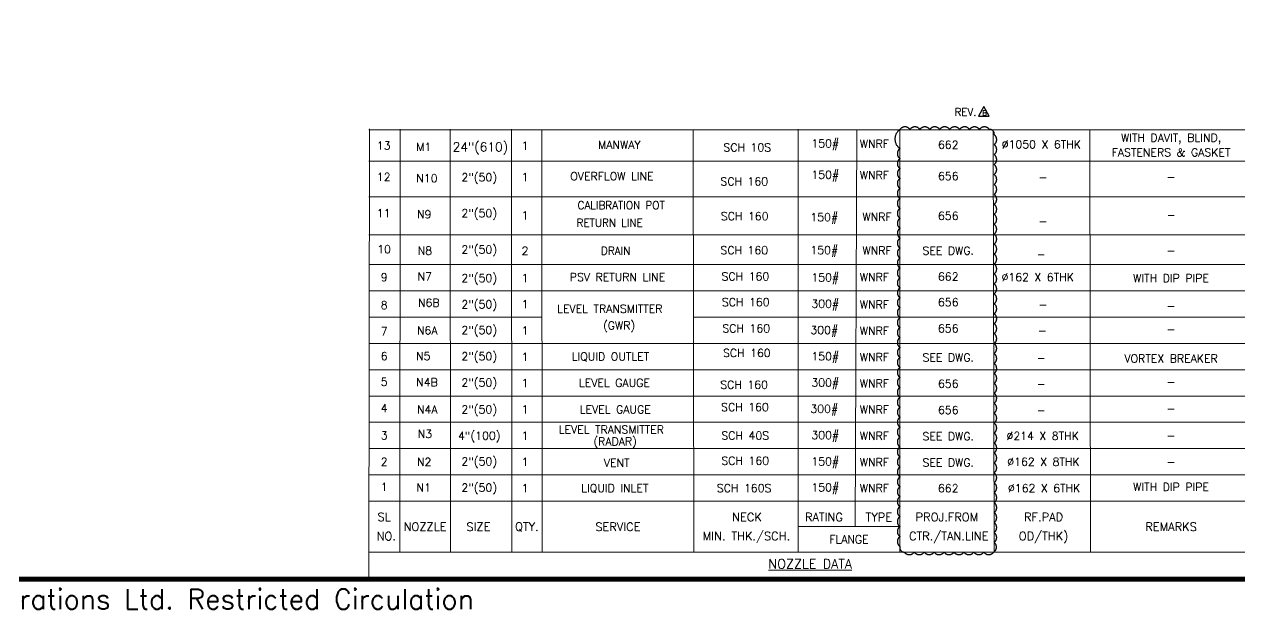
# Model space of a CAD drawing. Header units: inches. Extents: x -100737 to -99065, y -38026 to -37432.
# Drawn here: x -100297.6 to -100053, y -38018.6 to -37899.7 of the extents above; entities that cross this region are included whole.
import ezdxf
from ezdxf.enums import TextEntityAlignment as Align

# ---------------------------------------------------------------- set-up
doc = ezdxf.new("R2010")
doc.units = ezdxf.units.IN
doc.header["$LTSCALE"] = 200
doc.header["$MEASUREMENT"] = 0
doc.linetypes.add('DASHED', pattern=[0.75, 0.5, -0.25])
doc.linetypes.add('DASHED2', pattern=[0.375, 0.25, -0.125])
for name, color, linetype in [('BORDER1', 3, 'Continuous'), ('BORDER2', 7, 'Continuous'), ('DIM', 1, 'Continuous'), ('DIMENSION', 8, 'Continuous'), ('MIS', 7, 'Continuous'), ('text', 3, 'Continuous')]:
    doc.layers.add(name, color=color, linetype=linetype)
doc.layers.add('OBJECT', color=7, linetype='Continuous', lineweight=18)
doc.styles.add("ROMAN'S", font='romans.shx')
doc.styles.add('ROMANC', font='ROMANC', dxfattribs={"height": 5})
doc.styles.add('ROMAND', font='romand.shx', dxfattribs={"width": 0.8})
doc.styles.add('ROMANS', font='romans.shx', dxfattribs={"width": 0.85})
doc.styles.add('ROMANT', font='romant.shx')
doc.styles.add('RS', font='ROMANS.shx', dxfattribs={"width": 0.8})
doc.styles.get("Standard").update_dxf_attribs({"font": 'romans.shx'})

# ---------------------------------------------------------------- blocks, each defined once
blk = doc.blocks.new('*U110')
at = {"layer": 'BORDER1', "color": 154, "true_color": 0x1859a9, "const_width": 1}
blk.add_lwpolyline([(0, 564), (796, 564), (796, 0), (0, 0)], close=True, dxfattribs=at)
at = {"layer": 'BORDER2', "color": 154, "true_color": 0x1859a9, "style": 'ROMANS'}
blk.add_text('2017 ADNOC Onshore . All rights reserved. Abu Dhabi Company for Onshore Petroleum Operations Ltd. Restricted Circulation', height=4, dxfattribs=at).set_placement((328, -2), align=Align.TOP_CENTER)
at = {"layer": 'BORDER2', "flags": 8}
for tag, height, style, p in [('REV-B', 2.7, 'ROMANS', (662.76, 125.68)), ('REV-A', 2.7, 'ROMANS', (662.76, 118.68)), ('RE-B', 7, 'ROMANT', (745.34, 6.15))]:
    blk.add_attdef(tag, text='', height=height, dxfattribs=dict(at, style=style)).set_placement(p, align=Align.CENTER)
at = {"layer": 'BORDER2', "style": 'ROMANS', "width": 4.59626}
for tag, p, p2 in [('DATE-B', (668.47, 125.68), (681.47, 125.68)), ('DATE-A', (668.47, 118.68), (681.47, 118.68))]:
    blk.add_attdef(tag, text='', height=2.7, dxfattribs=at).set_placement(p, p2, align=Align.FIT)
at = {"layer": 'BORDER2'}
for tag, height, style, p in [('DRN-B', 2.7, 'ROMANS', (689.55, 125.68)), ('CHD-B', 2.7, 'ROMANS', (701.61, 125.68)), ('APD-B', 2.7, 'ROMANS', (713.32, 125.68)), ('DRN-A', 2.7, 'ROMANS', (689.55, 118.68)), ('CHD-A', 2.7, 'ROMANS', (701.61, 118.68)), ('APD-A', 2.7, 'ROMANS', (713.32, 118.68)), ('CONS_CONT_VEND', 3.5, 'ROMANC', (726, 61.94))]:
    blk.add_attdef(tag, text='', height=height, dxfattribs=dict(at, style=style)).set_placement(p, align=Align.CENTER)
at = {"layer": 'BORDER2', "style": 'ROMANS', "width": 0.8}
for tag, p, height in [('1:X', (670.77, 103.49), 3), ('LOC', (709.61, 103.49), 3), ('PROJ_NO', (774.84, 103.49), 3), ('CONS_DRG_NO', (681.74, 53.26), 2.5)]:
    blk.add_attdef(tag, p, '', height=height, dxfattribs=at)
at = {"layer": 'BORDER2', "lineweight": 30, "width": 0.8, "flags": 104}
for tag, p in [('COMMENTS-B', (720.22, 127.5)), ('COMMENTS-A', (720.22, 120.5))]:
    blk.add_attdef(tag, text='', height=2.2, dxfattribs=at).set_placement(p, align=Align.MIDDLE_LEFT)
at = {"layer": 'BORDER2', "style": 'ROMANS', "width": 0.8}
for tag, p in [('PROJECT_TITLE_1', (726, 45.91)), ('PROJECT_TITLE_2', (726, 40.58))]:
    blk.add_attdef(tag, text='', height=3.5, dxfattribs=at).set_placement(p, align=Align.MIDDLE)
at = {"layer": 'BORDER2', "style": 'ROMANT', "width": 0.8}
for tag, p in [('DRG_TITLE_1', (726, 29.73)), ('DRG_TITLE_2', (726, 23.03)), ('DRG_TITLE_3', (726, 16.33))]:
    blk.add_attdef(tag, text='', height=4, dxfattribs=at).set_placement(p, align=Align.CENTER)
at = {"layer": 'BORDER2', "style": 'ROMANT'}
for tag, p in [('AR', (668.95, 6.15)), ('PA', (683.03, 6.15)), ('DC', (697.09, 6.15)), ('TS', (775.94, 6.15))]:
    blk.add_attdef(tag, p, '', height=7, dxfattribs=at)
for tag, p in [('SRNO', (736.79, 6.15)), ('SH', (771.83, 6.2))]:
    blk.add_attdef(tag, text='', height=7, dxfattribs=at).set_placement(p, align=Align.RIGHT)
at = {"layer": 'BORDER2', "style": 'ROMANS', "flags": 2}
blk.add_attdef('TB_VERSION', text='', height=2, dxfattribs=at).set_placement((1, -1), align=Align.TOP_LEFT)
blk = doc.blocks.new('REVISION')
at = {"layer": 'DIMENSION', "color": 1, "linetype": 'DASHED2'}
blk.add_lwpolyline([(-2.5, 13.6), (-11.2, 28.6), (-19.9, 13.6)], close=True, dxfattribs=at)
at = {"layer": 'DIMENSION', "color": 1, "linetype": 'DASHED2', "attachment_point": 1, "style": "ROMAN'S"}
for s, insert, char_height, width in [('REV.', (-58.2, 26), 12, 56.203), ('B', (-13.6, 22.6), 8, 5.597)]:
    blk.add_mtext(s, dxfattribs=dict(at, insert=insert, char_height=char_height, width=width))

msp = doc.modelspace()

# ---------------------------------------------------------------- linework, layer by layer
at = {"layer": 'DIM', "color": 252, "lineweight": 15}
for p, q in [((-100228.277, -37927.197, 0.056), (-100050.627, -37927.197, 0.11)), ((-100228.277, -37934.353, 0), (-100050.627, -37934.353, 0.054)), ((-100228.277, -37941.989), (-100050.627, -37941.989, 0.054)), ((-100228.277, -37947.997), (-100050.627, -37947.997, 0.054)), ((-100228.277, -37953.28), (-100050.627, -37953.28, 0.054)), ((-100228.277, -37958.563), (-100193.383, -37958.563, 0.011)), ((-100162.879, -37958.563, 0.02), (-100050.627, -37958.563, 0.054)), ((-100228.277, -37963.846), (-100050.627, -37963.846, 0.054)), ((-100228.277, -37969.129), (-100050.628, -37969.129, 0.054)), ((-100228.277, -37974.412), (-100050.627, -37974.412, 0.054)), ((-100228.277, -37979.696), (-100050.628, -37979.696, 0.054)), ((-100228.277, -37984.979), (-100050.628, -37984.979, 0.054)), ((-100228.277, -37990.262), (-100050.628, -37990.262, 0.054))]:
    msp.add_line(p, q, dxfattribs=at)
at = {"layer": 'DIMENSION', "ltscale": 0.001}
for p in [(-100228.446, -38011.246), (-100228.277, -38011.246)]:
    msp.add_line(p, (-100050.322, -38011.246), dxfattribs=at)
at = {"layer": 'DIMENSION', "color": 6, "linetype": 'DASHED', "ltscale": 10}
msp.add_lwpolyline([(-100121.378, -37920.804, -0.5206), (-100119.378, -37920.804, -0.5206), (-100117.378, -37920.804, -0.5206), (-100115.378, -37920.804, -0.5206), (-100113.378, -37920.804, -0.5206), (-100111.378, -37920.804, -0.5206), (-100109.378, -37920.804, -0.5206), (-100107.378, -37920.804, -0.5206), (-100105.378, -37920.804, -0.5206), (-100103.378, -37920.804, -0.5206), (-100102.436, -37921.862, -0.5206), (-100102.436, -37923.862, -0.5206), (-100102.436, -37925.862, -0.5206), (-100102.436, -37927.862, -0.5206), (-100102.436, -37929.862, -0.5206), (-100102.436, -37931.862, -0.5206), (-100102.436, -37933.862, -0.5206), (-100102.436, -37935.862, -0.5206), (-100102.436, -37937.862, -0.5206), (-100102.436, -37939.862, -0.5206), (-100102.436, -37941.862, -0.5206), (-100102.436, -37943.862, -0.5206), (-100102.436, -37945.862, -0.5206), (-100102.436, -37947.862, -0.5206), (-100102.436, -37949.862, -0.5206), (-100102.436, -37951.862, -0.5206), (-100102.436, -37953.862, -0.5206), (-100102.436, -37955.862, -0.5206), (-100102.436, -37957.862, -0.5206), (-100102.436, -37959.862, -0.5206), (-100102.436, -37961.862, -0.5206), (-100102.436, -37963.862, -0.5206), (-100102.436, -37965.862, -0.5206), (-100102.436, -37967.862, -0.5206), (-100102.436, -37969.862, -0.5206), (-100102.436, -37971.862, -0.5206), (-100102.436, -37973.862, -0.5206), (-100102.436, -37975.862, -0.5206), (-100102.436, -37977.862, -0.5206), (-100102.436, -37979.862, -0.5206), (-100102.436, -37981.862, -0.5206), (-100102.436, -37983.862, -0.5206), (-100102.436, -37985.862, -0.5206), (-100102.436, -37987.862, -0.5206), (-100102.436, -37989.862, -0.5206), (-100102.436, -37991.862, -0.5206), (-100102.436, -37993.862, -0.5206), (-100102.436, -37995.862, -0.5206), (-100102.436, -37997.862, -0.5206), (-100102.436, -37999.862, -0.5206), (-100102.436, -38001.862, -0.5206), (-100102.436, -38003.862, -0.5206), (-100102.505, -38005.793, -0.5206), (-100104.505, -38005.793, -0.5206), (-100106.505, -38005.793, -0.5206), (-100108.505, -38005.793, -0.5206), (-100110.505, -38005.793, -0.5206), (-100112.505, -38005.793, -0.5206), (-100114.505, -38005.793, -0.5206), (-100116.505, -38005.793, -0.5206), (-100118.505, -38005.793, -0.5206), (-100120.505, -38005.793, -0.5206), (-100121.378, -38004.667, -0.5206), (-100121.378, -38002.667, -0.5206), (-100121.378, -38000.667, -0.5206), (-100121.378, -37998.667, -0.5206), (-100121.378, -37996.667, -0.5206), (-100121.378, -37994.667, -0.5206), (-100121.378, -37992.667, -0.5206), (-100121.378, -37990.667, -0.5206), (-100121.378, -37988.667, -0.5206), (-100121.378, -37986.667, -0.5206), (-100121.378, -37984.667, -0.5206), (-100121.378, -37982.667, -0.5206), (-100121.378, -37980.667, -0.5206), (-100121.378, -37978.667, -0.5206), (-100121.378, -37976.667, -0.5206), (-100121.378, -37974.667, -0.5206), (-100121.378, -37972.667, -0.5206), (-100121.378, -37970.667, -0.5206), (-100121.378, -37968.667, -0.5206), (-100121.378, -37966.667, -0.5206), (-100121.378, -37964.667, -0.5206), (-100121.378, -37962.667, -0.5206), (-100121.378, -37960.667, -0.5206), (-100121.378, -37958.667, -0.5206), (-100121.378, -37956.667, -0.5206), (-100121.378, -37954.667, -0.5206), (-100121.378, -37952.667, -0.5206), (-100121.378, -37950.667, -0.5206), (-100121.378, -37948.667, -0.5206), (-100121.378, -37946.667, -0.5206), (-100121.378, -37944.667, -0.5206), (-100121.378, -37942.667, -0.5206), (-100121.378, -37940.667, -0.5206), (-100121.378, -37938.667, -0.5206), (-100121.378, -37936.667, -0.5206), (-100121.378, -37934.667, -0.5206), (-100121.378, -37932.667, -0.5206), (-100121.378, -37930.667, -0.5206), (-100121.378, -37928.667, -0.5206), (-100121.378, -37926.667, -0.5206), (-100121.378, -37924.667, -0.5206)], format="xyb", close=True, dxfattribs=at)
at = {"layer": 'MIS', "color": 1, "linetype": 'Continuous', "lineweight": 15}
for p, q in [((-100228.142, -37920.715), (-100228.277, -38011.246)), ((-100228.277, -37920.907, 0), (-100050.627, -37920.907, 0.054)), ((-100221.998, -38005.793), (-100221.919, -37920.783)), ((-100211.796, -38005.793), (-100211.853, -37920.783)), ((-100199.485, -38005.793), (-100199.572, -37920.783)), ((-100193.383, -38005.793), (-100193.442, -37920.891)), ((-100162.879, -38005.793), (-100162.958, -37920.902, 0.017)), ((-100141.874, -38005.793), (-100141.847, -37920.767)), ((-100130.39, -38000.669), (-100130.037, -37921.007)), ((-100121.403, -38005.793), (-100121.378, -37920.804)), ((-100102.436, -38005.793, 0.039), (-100102.617, -37920.821, -0.006)), ((-100083.03, -38005.793), (-100083.193, -37920.861)), ((-100228.277, -37995.545), (-100050.628, -37995.545, 0.054)), ((-100121.403, -38000.669), (-100141.874, -38000.669)), ((-100228.277, -38005.793), (-100050.628, -38005.793, 0.054)), ((-100483.649, -38010.871, 0.068), (-100277.283, -38010.871, -0.068))]:
    msp.add_line(p, q, dxfattribs=at)

# ---------------------------------------------------------------- block references
at = {"layer": 'BORDER1', "lineweight": 9, "xscale": 1.000952843108604, "yscale": 1.000952843108604, "zscale": 1.000952843108604}
msp.add_blockref('*U110', (-100706.947, -38011.246), dxfattribs=at)
at = {"layer": 'DIMENSION', "color": 6, "linetype": 'DASHED2', "xscale": 0.1252646215129461, "yscale": 0.1252646215129461, "zscale": 0.1252646215129461}
msp.add_blockref('REVISION', (-100103.085, -37919.81, -2.683), dxfattribs=at)

# ---------------------------------------------------------------- texts
at = {"layer": 'OBJECT', "color": 3, "lineweight": 15, "style": 'RS'}
for s, height, p in [('150#', 1.6106, (-100136.416, -37923.73, -0.111)), ('WITH DAVIT, BLIND,', 1.61061, (-100066.829, -37922.714, -0.043)), ('13', 1.6106, (-100225.264, -37924.069, -0.042)), ('24"(610)', 1.8119, (-100205.797, -37924.449)), ('1', 1.611, (-100196.827, -37924.099, -0.111)), ('SCH 10S', 1.6106, (-100152.101, -37924.431, 0.008)), ('%%c1050 X 6THK', 1.61061, (-100092.934, -37923.806, 0.045)), ('FASTENERS & GASKET', 1.61061, (-100066.829, -37925.418, -0.043)), ('12', 1.6106, (-100225.264, -37930.359, 0.014)), ('2"(50)', 1.6106, (-100206.028, -37930.545, -1.774)), ('1', 1.611, (-100196.827, -37930.389, -0.056)), ('150#', 1.6106, (-100136.416, -37930.02, -0.056)), ('SCH 160', 1.6106, (-100152.703, -37931.264, 0.008)), ('-', 1.611, (-100092.584, -37930.417, 0.007)), ('-', 1.611, (-100066.829, -37930.363, 0.118)), ('11', 1.6106, (-100225.264, -37937.648, -0.042)), ('2"(50)', 1.6106, (-100206.028, -37937.764, -0.857)), ('1', 1.611, (-100196.827, -37938.101, 0)), ('150#', 1.6106, (-100136.604, -37938.561, 0)), ('SCH 160', 1.6106, (-100152.623, -37938.248, 0.008)), ('-', 1.611, (-100092.589, -37939.247, 0.095)), ('-', 1.611, (-100066.796, -37937.975, 0.118)), ('10', 1.6106, (-100225.175, -37944.889, 0.002)), ('2"(50)', 1.6106, (-100206.028, -37945.071, -0.857)), ('2', 1.611, (-100196.827, -37945.224)), ('SCH 160', 1.6106, (-100152.703, -37945.091, 0.008)), ('150#', 1.6106, (-100136.604, -37945.178, 0)), ('-', 1.611, (-100092.957, -37945.917, 0.095)), ('-', 1.611, (-100066.829, -37945.154, 0.063)), ('2"(50)', 1.6106, (-100206.028, -37950.81, -0.858)), ('SCH 160', 1.6106, (-100152.481, -37950.369, 0.008)), ('150#', 1.6106, (-100136.416, -37950.691, 0)), ('9', 1.611, (-100225.175, -37950.521, 0.002)), ('1', 1.611, (-100196.827, -37950.691)), ('%%c162 X 6THK', 1.61061, (-100093.656, -37950.518, 0.045)), ('WITH DIP PIPE', 1.61061, (-100066.829, -37950.715, 0.063)), ('8', 1.611, (-100225.175, -37956.123, 0.002)), ('2"(50)', 1.6106, (-100206.028, -37956.093, -0.858)), ('1', 1.611, (-100196.827, -37955.974)), ('SCH 160', 1.6106, (-100152.412, -37955.536, 0.008)), ('300#', 1.6106, (-100136.416, -37955.974, 0)), ('-', 1.611, (-100092.589, -37956.034, 0.095)), ('-', 1.611, (-100066.829, -37956.316, 0.063)), ('7', 1.611, (-100225.175, -37961.406, 0.002)), ('2"(50)', 1.6106, (-100206.028, -37961.257, -0.858)), ('1', 1.611, (-100196.827, -37961.257)), ('SCH 160', 1.6106, (-100152.314, -37960.813, 0.008)), ('300#', 1.6106, (-100136.604, -37961.257, 0)), ('-', 1.611, (-100092.729, -37961.256, 0.076)), ('-', 1.611, (-100066.829, -37961.002, 0.063)), ('6', 1.611, (-100225.175, -37966.382, 0.002)), ('2"(50)', 1.6106, (-100206.028, -37966.541, -0.86)), ('1', 1.611, (-100196.827, -37966.541, -0.002)), ('SCH 160', 1.6106, (-100152.19, -37965.758, 0.008)), ('150#', 1.6106, (-100136.416, -37966.541, -0.002)), ('VORTEX BREAKER', 1.61061, (-100066.829, -37966.882, 0.063)), ('-', 1.611, (-100092.966, -37966.757, 0.076)), ('5', 1.611, (-100225.175, -37971.56, -0.86)), ('2"(50)', 1.6106, (-100206.028, -37971.824, -0.858)), ('1', 1.611, (-100196.827, -37971.824)), ('SCH 160', 1.6106, (-100152.733, -37972.147, 0.008)), ('300#', 1.6106, (-100136.416, -37971.824, 0)), ('-', 1.611, (-100092.966, -37972.007, 0.076)), ('-', 1.611, (-100066.829, -37971.569, 0.107)), ('4', 1.611, (-100225.175, -37976.843, -0.86)), ('4', 1.611, (-100225.175, -37976.843, -0.801)), ('2"(50)', 1.6106, (-100206.028, -37977.226, -0.858)), ('1', 1.611, (-100196.827, -37977.107)), ('SCH 160', 1.6106, (-100152.566, -37976.647, 0.008)), ('300#', 1.6106, (-100136.604, -37977.107, 0)), ('-', 1.611, (-100092.966, -37977.291, 0.076)), ('-', 1.611, (-100066.829, -37976.945, 0.062)), ('4"(100)', 1.6106, (-100206.028, -37982.509, -0.858)), ('300#', 1.6106, (-100136.416, -37982.39)), ('3', 1.611, (-100225.175, -37982.338, -0.86)), ('3', 1.611, (-100225.175, -37982.338, -0.801)), ('1', 1.611, (-100196.827, -37982.39)), ('SCH 40S', 1.6106, (-100152.511, -37982.369, 0.008)), ('%%c214 X 8THK', 1.61061, (-100092.668, -37982.442, 0.045)), ('-', 1.611, (-100066.829, -37982.384, 0.062)), ('2', 1.611, (-100225.175, -37987.621, -0.86)), ('2', 1.611, (-100225.175, -37987.621, -0.801)), ('2"(50)', 1.6106, (-100206.028, -37987.673, -0.858)), ('1', 1.611, (-100196.827, -37987.673)), ('SCH 160', 1.6106, (-100152.511, -37987.424, 0.008)), ('150#', 1.6106, (-100136.416, -37987.673)), ('%%c162 X 8THK', 1.61061, (-100092.507, -37987.639, 0.045)), ('-', 1.611, (-100066.829, -37987.667, 0.062)), ('1', 1.611, (-100225.175, -37992.693, -0.86)), ('1', 1.611, (-100225.175, -37992.693, -0.801)), ('2"(50)', 1.6106, (-100206.028, -37992.956, -0.858)), ('1', 1.611, (-100196.827, -37992.957)), ('SCH 160S', 1.6106, (-100152.737, -37992.939, 0.008)), ('150#', 1.6106, (-100136.416, -37992.896)), ('%%c162 X 6THK', 1.61061, (-100092.371, -37992.945, 0.045)), ('WITH DIP PIPE', 1.61061, (-100066.829, -37992.702, 0.107)), ('NECK', 1.6838, (-100152.146, -37998.748)), ('TYPE', 1.6838, (-100125.629, -37998.776)), ('PROJ.FROM', 1.6838, (-100111.928, -37998.757)), ('RF.PAD', 1.6838, (-100092.487, -37998.742, 0.063)), ('REMARKS', 1.6838, (-100066.829, -38000.708, 0.063)), ('OD/THK)', 1.6838, (-100092.487, -38002.696, 0.063))]:
    msp.add_text(s, height=height, dxfattribs=at).set_placement(p, align=Align.MIDDLE)
for s, height, p in [('M1', 1.6106, (-100218.706, -37925.143, -0.099)), ('MANWAY', 1.6106, (-100182.123, -37924.736, -0.105)), ('WNRF', 1.6106, (-100129.455, -37924.506, -0.105)), ('N10', 1.6106, (-100218.706, -37931.433, -0.044)), ('OVERFLOW LINE', 1.61061, (-100187.719, -37931.025, -0.05)), ('WNRF', 1.6106, (-100129.455, -37930.796, -0.05)), ('N9', 1.6106, (-100218.562, -37938.683, -0.842)), ('WNRF', 1.6106, (-100128.918, -37939.206, 0.012)), ('N8', 1.6106, (-100218.424, -37945.99, -0.842)), ('WNRF', 1.6106, (-100128.918, -37945.969, 0.012)), ('N7', 1.6106, (-100218.45, -37951.173)), ('PSV RETURN LINE', 1.61061, (-100187.815, -37951.299)), ('WNRF', 1.6106, (-100129.455, -37951.306)), ('N6B', 1.6106, (-100218.364, -37956.456)), ('LEVEL TRANSMITTER', 1.61061, (-100190.362, -37957.669, 0)), ('WNRF', 1.6106, (-100129.455, -37956.823)), ('(GWR)', 1.6106, (-100181.14, -37961.037, -0.011)), ('N6A', 1.6106, (-100218.566, -37962.013)), ('WNRF', 1.6106, (-100129.455, -37962.105)), ('N5', 1.6106, (-100218.747, -37967.177, -0.002)), ('LIQUID OUTLET', 1.61061, (-100187.434, -37967.288)), ('WNRF', 1.6106, (-100129.455, -37967.389, -0.002)), ('N4B', 1.6106, (-100218.733, -37972.46)), ('LEVEL GAUGE', 1.61061, (-100185.979, -37972.563)), ('WNRF', 1.6106, (-100129.455, -37972.672)), ('N4A', 1.6106, (-100218.562, -37977.932)), ('LEVEL GAUGE', 1.61061, (-100185.813, -37977.916)), ('WNRF', 1.6106, (-100129.455, -37977.955)), ('N3', 1.6106, (-100218.428, -37982.848)), ('LEVEL TRANSMITTER', 1.61061, (-100190.05, -37981.968, -0.001)), ('(RADAR)', 1.6106, (-100183.077, -37984.344, -0.001)), ('WNRF', 1.6106, (-100129.455, -37983.238)), ('N2', 1.6106, (-100218.564, -37988.483)), ('VENT ', 1.6106, (-100180.96, -37988.625)), ('WNRF', 1.6106, (-100129.455, -37988.533)), ('N1', 1.6106, (-100218.667, -37993.625)), ('LIQUID INLET', 1.61061, (-100185.519, -37993.73, -0.001)), ('WNRF', 1.6106, (-100129.455, -37993.741))]:
    msp.add_text(s, height=height, dxfattribs=at).set_placement(p)
for s, height, p in [('662', 1.6106, (-100111.664, -37924.702, 0.671)), ('656', 1.6106, (-100111.664, -37930.992, 0.727)), ('656', 1.6106, (-100111.666, -37938.99, 0.777)), ('SEE DWG.', 1.6106, (-100111.666, -37945.992, 0.777)), ('662', 1.6106, (-100111.666, -37951.21, 0.777)), ('656', 1.6106, (-100111.666, -37956.353, 0.777)), ('656', 1.6106, (-100111.666, -37961.636, 0.777)), ('SEE DWG.', 1.6106, (-100111.665, -37967.471, 0.61)), ('656', 1.6106, (-100111.665, -37972.754, 0.612)), ('656', 1.6106, (-100111.665, -37978.037, 0.612)), ('SEE DWG.', 1.6106, (-100111.666, -37983.32, 0.612)), ('SEE DWG.', 1.6106, (-100111.667, -37988.603, 0.612)), ('662', 1.6106, (-100111.667, -37993.768, 0.567)), ('SL', 1.6838, (-100225.163, -37999.575)), ('RATING', 1.6838, (-100136.677, -37999.612)), ('NOZZLE', 1.6838, (-100216.925, -38001.542)), ('SIZE', 1.6838, (-100206.197, -38001.556, -0.858)), ('QTY.', 1.6838, (-100196.443, -38001.526)), ('SERVICE', 1.6838, (-100178.131, -38001.556)), ('NO.', 1.6838, (-100224.739, -38003.441)), ('MIN. THK./SCH.', 1.68382, (-100152.283, -38003.409)), ('CTR./TAN.LINE', 1.68382, (-100111.559, -38003.426))]:
    msp.add_text(s, height=height, dxfattribs=at).set_placement(p, align=Align.CENTER)
at = {"layer": 'OBJECT', "color": 3, "lineweight": 15, "style": 'RS', "width": 0.95}
for s, height, p in [('CALIBRATION POT ', 1.61061, (-100186.234, -37936.848, 0.012)), ('RETURN LINE', 1.61061, (-100186.438, -37940.379, 0.012)), ('DRAIN', 1.6106, (-100181.531, -37945.995, 0.012))]:
    msp.add_text(s, height=height, dxfattribs=at).set_placement(p)
msp.add_text('FLANGE', height=1.6838, dxfattribs=at).set_placement((-100131.639, -38004.099), align=Align.CENTER)
at = {"layer": 'text', "color": 3, "lineweight": 15, "style": 'ROMAND'}
msp.add_text('%%UNOZZLE DATA', height=1.87782, rotation=0.00011, dxfattribs=at).set_placement((-100139.449, -38008.152), align=Align.MIDDLE_CENTER)

doc.saveas('drawing.dxf')
